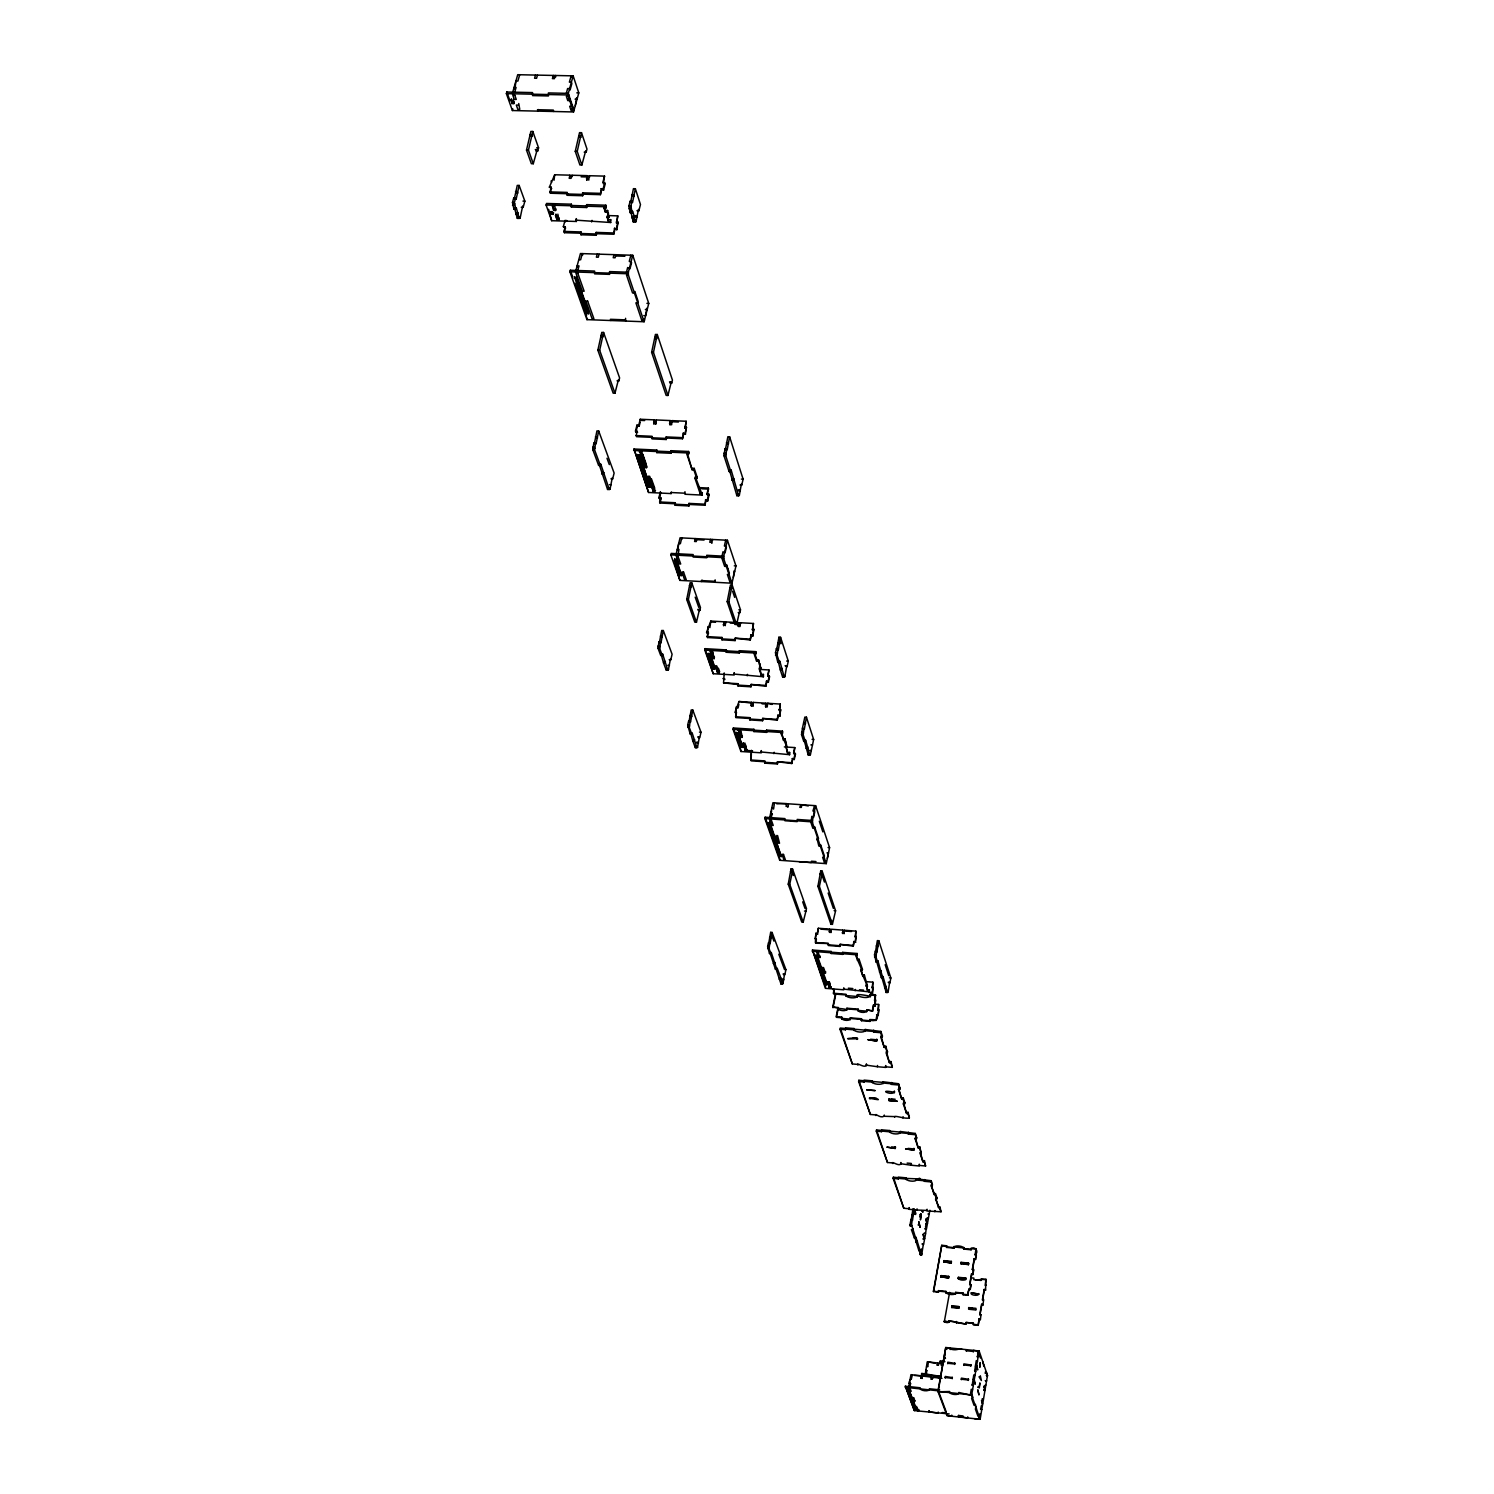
<?xml version="1.0" encoding="UTF-8"?>
<svg xmlns="http://www.w3.org/2000/svg" width="1494" height="1494" viewBox="0 0 1494 1494"><rect width="100%" height="100%" fill="white"/><g stroke="black" fill="none" stroke-linecap="round" stroke-linejoin="round"><path stroke-width="1.5" d="M979.056 1414.687L977.748 1415.658L979.056 1414.687L980.157 1417.787L979.037 1417.657M987.291 1376.441L986.395 1372.22L985.274 1372.108M979.317 1417.339L979.952 1413.697M981.315 1405.742L980.68 1409.384L981.819 1409.514L980.531 1408.954M986.507 1375.713L987.627 1375.825L979.112 1350.968L945.758 1347.513L937.915 1391.362L947.065 1415.733L980.139 1419.3L987.478 1375.376L986.339 1375.246M980.381 1319.688L979.018 1319.071L980.381 1319.688L980.998 1314.701L979.803 1314.571L981.614 1304.243L982.977 1304.86L981.614 1304.243M982.977 1304.86L983.594 1299.873L982.398 1299.743L984.191 1289.453L985.554 1290.069L984.191 1289.453M985.554 1290.069L985.965 1279.294L975.675 1279.891M972.594 1389.831L971.268 1389.252L970.316 1394.798L971.81 1394.294L972.93 1397.45L971.604 1398.421L974.051 1405.294L975.377 1404.341L976.46 1408.991L975.507 1407.778M972.202 1385.368L973.771 1374.928L975.078 1375.507M974.686 1371.062L976.254 1360.66L977.562 1361.239M977.02 1356.347C978.439 1360.138 977.188 1347.756 977.935 1352.387L980.195 1355.73L979.056 1355.6M975.47 1366.618L976.796 1365.665L977.711 1369.942L976.609 1366.749M967.739 1416.872L967.552 1417.937L958.326 1416.517L958.513 1415.453L963.032 1415.938M979.112 1350.968L971.623 1395.377L958.887 1392.483C959.988 1395.9 948.204 1394.63 949.698 1391.512L938.101 1391.81L945.758 1347.513M980.195 1355.73L979.242 1354.535L980.438 1358.046M980.139 1376.908L980.325 1375.825L981.39 1380.531L979 1376.777M982.772 1361.669L983.836 1366.375L984.023 1365.311M979.168 1387.216L979.915 1382.902L979.336 1387.665L978.028 1387.086L979.336 1387.665M951.771 1415.135L951.585 1416.219L946.897 1415.285L947.084 1414.22M961.37 1379.69L961.408 1378.14L968.56 1379.335M963.891 1365.404L963.91 1363.873L971.063 1365.068M966.394 1351.192L966.581 1350.109M979.186 1319.575L978.178 1325.327L973.36 1324.823L973.397 1323.217L966.058 1322.47L966.02 1324.076L949.12 1320.733C950.091 1325.495 937.298 1319.314 948.933 1321.854M975.806 1309.472L975.993 1308.352L968.672 1307.624L968.654 1309.23L975.974 1309.977M978.589 1293.561C980.083 1296.456 969.251 1295.373 971.287 1292.833L978.757 1294.065L971.287 1292.833M968.373 1380.419L968.411 1378.887M970.876 1366.132L970.913 1364.601M973.36 1351.902L973.397 1350.371L979.28 1351.416M978.178 1325.327L979.018 1319.071M980.998 1314.701L979.971 1315.075L981.782 1304.729M983.594 1299.873L982.566 1300.247L984.359 1289.957M986.171 1285.101L985.144 1285.494L985.965 1279.294M938.213 1412.073L938.008 1413.156L928.82 1411.737L929.007 1410.653M945.235 1377.991L945.254 1376.441L952.406 1377.636M947.756 1363.723L947.794 1362.192L954.927 1363.368M950.296 1349.512L950.315 1347.98L945.926 1347.961M959.055 1308.258L959.092 1306.652L951.771 1305.905L951.753 1307.53L957.224 1308.09M956.421 1323.105L956.44 1321.48M969.046 1289.415C971.38 1287.604 966.394 1291.824 968 1295.242L963.107 1294.756L963.144 1293.094L955.693 1292.347C956.87 1295.989 944.32 1294.719 945.926 1291.376L938.475 1290.629L938.456 1292.291L933.395 1291.283L941.762 1245.286L946.598 1245.772L946.58 1247.415L953.975 1248.125C952.798 1244.521 965.273 1245.735 963.686 1249.077L971.1 1249.787C971.959 1244.782 980.344 1250.403 975.152 1254.885L976.366 1255.016L975.563 1259.535L974.181 1258.9L975.563 1259.535M965.61 1279.181L965.815 1278.042L958.382 1277.314C957.878 1282.86 975.731 1278.322 958.177 1278.453M968.448 1264.708L968.486 1263.065L961.053 1262.337L960.847 1263.476L968.448 1264.708L968.486 1263.065M971.1 1249.787L971.137 1248.144M963.107 1294.756L963.144 1293.094M952.22 1378.719L952.238 1377.188M954.741 1364.452L954.759 1362.92M968 1295.242L968.859 1288.911M970.26 1289.546L971.063 1284.971L969.681 1284.336L971.53 1273.878L972.911 1274.513L971.53 1273.878M972.911 1274.513L973.714 1269.956L972.333 1269.321L974.181 1258.9M975.152 1254.885L975.993 1248.611M969.849 1284.859L971.698 1274.382M972.501 1269.844L974.349 1259.423M970.092 1289.023L970.895 1284.466L969.681 1284.336M972.743 1273.99L973.546 1269.452L972.333 1269.321M975.395 1259.012L976.198 1254.493L974.984 1254.381M970.708 1277.781L973.883 1278.098L973.864 1279.723L981.147 1280.433M939.651 1389.85L929.361 1388.748C930.463 1392.147 918.717 1390.895 920.211 1387.777L905.364 1386.208L914.347 1410.597L949.157 1413.922M939.67 1378.14C933.75 1374.592 932.928 1379.205 931.117 1378.999C934.478 1375.358 919.8 1373.677 922.153 1378.495M944.301 1321.873L949.605 1292.366M938.792 1363.536C939.278 1366.095 935.879 1365.74 937.653 1363.406M929.175 1411.102L928.82 1411.737M940.884 1376.516L921.462 1374.461L921.667 1373.378L940.846 1376.422M941.313 1365.46L940.156 1360.735L944.899 1361.669L943.592 1361.09M949.101 1322.358L949.12 1320.733M951.753 1307.53L951.771 1305.905M963.686 1249.077L963.723 1247.415M955.656 1294.009L955.693 1292.347M958.345 1278.957L958.382 1277.314M961.015 1263.98L961.053 1262.337M945.459 1358.438L944.32 1358.326L945.104 1354.012M914.608 1408.506L907.4 1388.58L914.608 1408.506L915.729 1408.637L914.795 1407.441M914.347 1410.597L905.364 1386.208M921.014 1378.364L921.219 1375.75L914.571 1375.488M914.533 1409.514L918.866 1409.57L918.679 1410.635L917.54 1410.523L916.532 1406.358M940.996 1276.754L941.201 1275.615L948.634 1276.343L948.597 1278.005L940.996 1276.754L948.597 1278.005M943.704 1261.795L943.909 1260.656L951.323 1261.384L951.286 1263.028L943.704 1261.795L951.286 1263.028M946.58 1247.415L946.598 1245.772M938.456 1292.291L938.475 1290.629M941.183 1277.258L941.201 1275.615M943.891 1262.299L943.909 1260.656M917.54 1410.523L917.914 1409.888M926.803 1370.614L925.664 1370.502L926.803 1370.614L926.205 1375.395L925.066 1375.283L927.232 1361.874L943.2 1363.555M927.755 1366.767L928.372 1362.005L935.375 1363.182M948.429 1277.482L948.634 1276.343M951.118 1262.523L951.323 1261.384M953.975 1248.125L954.012 1246.482M945.889 1293.02L945.926 1291.376M938.437 1207.731L935.73 1197.927L937.018 1198.057L935.524 1199.122L941.033 1211.783L927.046 1210.999L927.083 1209.262M939.707 1207.862L938.643 1206.554M915.729 1408.637L908.539 1388.71L915.094 1405.462M908.595 1387.646L910.966 1374.667L941.948 1378.383M910.537 1383.444L909.379 1383.313L910.537 1383.444L909.921 1388.225L911.153 1391.381L910.014 1391.269L908.8 1386.563M909.566 1383.78C907.941 1380.456 912.685 1378.196 910.35 1379.448M941.033 1211.783L939.931 1206.685M911.321 1379.111L912.274 1375.246M933.582 1291.787L941.762 1245.286M936.813 1199.234L931.023 1185.825L932.331 1185.956L931.192 1180.727L916.588 1178.822C917.858 1182.669 904.524 1181.437 906.242 1177.851L898.342 1177.123L898.324 1178.897L893.151 1178.411L893.375 1177.216L898.548 1177.702L898.324 1178.897M921.649 1254.979L920.36 1249.563L918.885 1250.609L919.109 1249.432L920.416 1254.867L921.649 1254.979L923.404 1243.923L922.153 1243.811M932.331 1185.956L931.192 1180.727M920.416 1254.867L921.499 1248.965M925.514 1227.19L926.243 1223.287L927.475 1223.399M924.282 1239.198L923.161 1234.287L924.282 1239.198L923.031 1239.086L924.487 1238.04M922.358 1244.334L923.591 1244.465L925.552 1233.857L926.205 1228.722L924.973 1228.61M927.064 1224.016L925.981 1219.085L927.064 1224.016L925.832 1223.903L927.288 1222.858M925.159 1229.132L926.392 1229.263L929.175 1214.118L927.942 1214.006M929.175 1214.118L929.903 1210.233M933.993 1194.584L931.248 1184.649L932.536 1184.761M935.281 1194.696L934.198 1193.389M934.833 1211.727L935.057 1210.551M912.946 1228.722L911.471 1229.767L914.44 1238.078L915.691 1238.209L911.583 1224.893L911.359 1226.07L909.902 1225.397L911.023 1219.44L912.479 1220.094L911.023 1219.44M911.209 1219.982L913.002 1208.814M910.107 1225.958L910.313 1224.781M918.698 1179.868C917.988 1177.533 920.995 1177.814 919.949 1179.999M911.359 1226.07L912.274 1219.552M912.479 1220.094L914.272 1208.926M919.277 1164.199L919.053 1165.395L925.589 1165.992L924.207 1161.884L922.9 1161.772L920.678 1153.312M914.552 1213.221L914.328 1214.379L913.207 1209.356L915.598 1214.491L914.459 1209.486L915.803 1213.333M924.207 1161.884L924.431 1160.67L923.124 1160.558M909.099 1207.563L909.08 1209.3L916.849 1210.028L917.073 1208.851M925.589 1165.992L924.431 1160.67M930.967 1181.922L924.469 1181.324L924.506 1179.55M924.469 1181.324L924.693 1180.129M914.44 1238.078L914.645 1236.92L918.885 1250.609M915.691 1238.209L915.897 1237.051L920.136 1250.721M919.669 1216.956C922.862 1204.874 918.941 1230.682 921.144 1214.23M906.204 1179.625L906.242 1177.851M916.438 1138.876L916.681 1137.662L915.112 1138.764L916.438 1138.876L915.243 1133.442L900.303 1131.5C901.61 1135.459 887.959 1134.226 889.696 1130.547L881.628 1129.837L881.609 1131.649L876.306 1131.182L876.548 1129.968L881.833 1130.435L881.609 1131.649M913.656 1149.558L913.88 1148.344L913.861 1150.156L905.625 1148.83L913.861 1150.156M919.482 1164.778L919.258 1165.974L911.284 1165.245L911.508 1164.05M908.875 1208.739L903.795 1208.254L893.375 1177.216M922.9 1161.772L919.837 1152.714L921.144 1152.826L919.538 1148.064L918.231 1147.952L915.355 1137.55M919.538 1148.064L919.762 1146.85L918.455 1146.738M909.08 1209.3L909.304 1208.104M921.144 1152.826L919.762 1146.85M894.719 1117.213C893.076 1114.487 905.215 1119.436 909.379 1117.923L907.922 1113.59L906.578 1113.478L903.59 1102.74L904.934 1102.852L903.366 1103.973L903.59 1102.74M907.922 1113.59L908.147 1112.376L906.802 1112.246M892.889 1163.565C890.405 1159.811 901.143 1168.551 900.863 1162.5M900.845 1164.293L901.069 1163.098M909.379 1117.923L908.147 1112.376M915.019 1134.656L908.371 1134.058L908.408 1132.228M908.371 1134.058L908.613 1132.844M899.761 1089.425L900.004 1088.174L898.398 1089.294L899.761 1089.425L898.492 1083.729L883.178 1081.787C884.523 1085.839 870.535 1084.625 872.328 1080.853L864.055 1080.125L864.036 1082.011L858.62 1081.544L858.863 1080.293L864.279 1080.778L864.036 1082.011M889.677 1132.377L889.696 1130.547M892.684 1162.967L887.473 1162.5L876.548 1129.968M904.71 1104.085L903.011 1099.08L901.666 1098.949L898.641 1088.062M903.011 1099.08L903.254 1097.847L901.89 1097.716M895.093 1147.878L895.336 1146.664L895.317 1148.456L887.081 1147.149L895.317 1148.456M902.88 1117.942L903.123 1116.709M900.284 1133.33L900.303 1131.5M885.699 1065.539L885.456 1066.791L892.329 1067.37L890.779 1062.832L889.416 1062.701L886.95 1053.438M890.779 1062.832L891.022 1061.58L889.658 1061.45M892.329 1067.37L891.022 1061.58M875.895 1115.551C874.326 1112.04 879.966 1118.838 884.037 1116.261L884.28 1115.047M898.267 1084.98L891.451 1084.383L891.47 1082.515M891.451 1084.383L891.694 1083.15M888.781 1099.957L889.023 1098.725L888.986 1100.574L897.222 1101.302L888.986 1100.574M894.14 1092.245C875.017 1088.51 894.308 1097.212 894.364 1091.012M894.346 1092.88L894.589 1091.647M870.012 1098.912C865.026 1095.083 891.302 1102.479 869.788 1098.295M882.45 1036.126L880.806 1037.266L882.45 1036.126L880.862 1031.439L865.175 1029.478C866.557 1033.643 852.196 1032.429 854.045 1028.544L845.567 1027.835L845.548 1029.777L839.983 1029.31L840.244 1028.059L845.791 1028.507L845.548 1029.777M885.923 1066.193L885.681 1067.426L877.314 1066.716L877.557 1065.465M875.689 1114.935L870.348 1114.449L858.863 1080.293M889.416 1062.701L886.035 1052.691L887.417 1052.822L885.625 1047.537L884.243 1047.425L881.049 1035.996M885.625 1047.537L885.867 1046.286L884.485 1046.174M887.417 1052.822L885.867 1046.286M883.159 1083.673L883.178 1081.787M882.767 977.823L883.01 976.534L881.329 977.711L882.767 977.823L877.856 960.754L876.156 961.931L877.856 960.754M858.042 1065.073C855.408 1061.114 866.669 1070.264 866.389 1063.877M866.371 1065.782L866.613 1064.531M882.207 1037.378L880.62 1032.69L873.654 1032.111L873.673 1030.188M875.633 1019.916C860.264 1018.105 881.329 1025.22 876.642 1014.725L878.285 1015.509L876.642 1014.725M878.285 1015.509L878.659 1004.472L874.942 1004.173M873.654 1032.111L873.897 1030.86M875.857 1020.589L876.885 1015.397M877.874 1010.336L878.659 1004.472M878.042 1014.837L879.051 1009.776L877.65 1009.664M886.203 992.539L887.866 991.381L886.203 992.539L881.572 976.422M887.623 992.67L883.01 976.534M876.474 1040.403L876.717 1039.133L876.698 1041.057L868.014 1039.693L876.698 1041.057M878.789 940.716L876.978 951.809L875.521 951.697L877.351 940.604L878.789 940.716L890.854 977.991L889.864 983.108L888.202 982.286L889.64 982.398L888.108 992.072L886.446 991.269M880.62 1032.69L880.862 1031.439M872.309 1082.72L872.328 1080.853M857.799 1064.419L852.346 1063.952L841.01 1030.225M857.145 1039.413C861.721 1036.5 833.708 1039.544 856.921 1038.76M870.255 1020.122L869.994 1021.392L861.459 1020.701L861.478 1018.74L850.291 1017.825C851.655 1021.765 839.945 1020.794 841.776 1017.115L836.192 1016.667L837.966 1007.871M861.459 1020.701L861.478 1018.74M876.156 961.931L874.513 954.871L875.297 950.968L876.978 951.809M867.678 991.045L866.296 984.863L867.678 991.045L869.34 991.867L843.531 989.103L843.793 987.833M877.594 962.043L875.951 957L876.735 951.08M869.097 991.176L869.359 989.887L867.939 989.775M869.34 991.867L869.359 989.887M846.687 1009.496C826.873 1005.742 846.893 1014.687 846.93 1008.226L858.172 1009.141C856.342 1012.839 868.126 1013.81 866.744 1009.851L872.608 1010.99L866.744 1009.851M866.725 1011.811L866.987 1010.523M870.106 996.218C838.9 989.999 873.859 1004.734 870.871 992.389L872.515 993.193L870.871 992.389M872.515 993.193L872.888 982.174L866.109 981.633M870.348 996.909L871.095 993.08M872.104 987.982L872.888 982.174M872.291 992.502L873.299 987.385L871.88 987.273M865.157 1031.402L865.175 1029.478M869.994 1021.392L870.012 1019.45M881.329 977.711L876.399 960.642M872.384 1010.317L873.411 1005.089L875.054 1005.892L873.411 1005.089M875.054 1005.892L875.447 994.817L869.825 994.369M872.608 1010.99L873.635 1005.779M874.644 1000.7L875.447 994.817M874.812 1005.219L875.82 1000.14L874.42 1000.009M855.128 990.727L855.39 989.439M850.273 1019.767L850.291 1017.825M846.015 996.237L846.276 994.967L833.577 993.94L834.343 990.111L832.7 989.308L834.1 989.42L833.335 993.23L846.034 994.276C844.166 998.235 858.77 999.411 857.351 995.191M866.034 986.152L867.454 986.264L860.768 970.54L862.468 969.363L859.087 959.279L857.631 959.167L856.51 955.805M857.332 997.152L857.593 995.882M862.692 976.217L861.03 969.251L862.468 969.363M864.111 976.329L864.372 975.04L862.934 974.928M854.026 1030.486L854.045 1028.544M858.154 1011.102L858.172 1009.141M867.454 986.264L864.372 975.04M862.206 970.652L855.67 955.413L857.126 955.525L857.145 953.508L842.691 952.369L842.672 954.386L831.15 953.489L831.15 951.473L812.456 950.016L825.379 988.318L843.774 989.812L844.035 988.524M853.018 945.403L839.964 944.395L853.261 946.132L853.802 941.519L855.502 942.359L853.802 941.519M855.502 942.359L855.894 931.135L844.315 930.239L844.035 933.563L844.315 930.239M853.261 946.132L854.045 942.247M855.091 937.055L855.894 931.135M855.24 941.631L856.305 936.439L854.848 936.327M841.757 1019.057L841.776 1017.115M857.126 955.525L857.145 953.508M846.911 1010.187L846.93 1008.226M857.369 960.455L857.631 959.167M858.826 960.567L859.087 959.279M830.795 988.076L829.319 981.913L830.795 988.076L829.375 987.964L827.9 981.782L829.375 987.964M815.817 933.302L817.517 934.142L815.817 933.302L815.388 942.49L828.386 943.498L828.367 945.515L839.945 946.43L839.964 944.395M842.877 930.127L842.597 933.451L842.877 930.127L831.318 929.249L831.038 932.573L829.338 931.733L829.88 929.137L818.338 928.26L817.255 933.414M839.945 946.43L840.207 945.123M842.672 954.386L842.691 952.369M838.358 1009.477L838.62 1008.207L832.774 1007.068L835.463 993.827M833.017 1007.74L835.706 994.518M842.018 1017.806L836.435 1017.339L838.377 1007.516L832.774 1007.068M823.119 970.316L823.381 969.027L824.109 973.136L825.547 973.266L823.53 967.589L822.111 967.477L824.109 973.136M832.401 924.375L835.594 910.761L822.167 871.151L820.692 871.058L817.909 886.353L830.925 924.263L832.401 924.375L819.403 886.465L821.887 874.569L820.393 874.457M831.15 953.489L831.15 951.473M825.547 984.938L814.902 955.021L816.34 955.133L826.966 985.05L825.547 984.938L815.929 955.861M828.386 943.498L815.631 943.218L816.191 938.606M817.517 934.142L818.338 928.26M818.805 956.104L820.243 956.216L819.963 957.505L818.525 957.393L817.61 952.742M830.925 924.263L831.728 920.36M829.6 932.461L829.88 929.137M822.167 871.151L821.625 873.803L820.131 873.691M824.744 861.422L826.257 861.534L825.977 862.86L824.464 862.748L822.615 857.239L824.128 857.351L824.408 856.006L820.636 844.801L820.355 846.146L818.843 846.034L816.957 838.283M813.128 826.91L814.66 827.022L814.379 828.367L812.848 828.255L810.943 822.578L812.475 822.671L812.475 820.505L797.18 819.44L797.161 821.607L784.948 820.748L784.966 818.6L765.152 817.218L764.853 818.563L779.719 860.283L826.238 863.644L829.581 847.658L815.612 805.677L772.94 802.745L769.41 818.88M815.369 937.485L816.079 934.049M782.426 984.173L782.707 982.903L781.026 984.06L782.426 984.173L780.858 978.01L777.141 968.093L775.442 969.27L769.802 952.257L769.522 953.546L771.221 952.369L776.861 969.382M781.287 982.791L782.968 983.594L784.574 973.995L783.173 973.883M783.435 974.592L784.836 974.704L785.919 969.625L772.081 932.461L770.661 932.368L768.719 943.368L770.157 943.48L772.081 932.461M805.92 911.172L806.48 908.557L792.548 869.004L791.054 868.892L788.234 884.168L801.736 922.041L803.193 922.153L805.92 911.172L804.482 911.06M775.442 969.27L775.722 967.981L781.026 984.06M826.238 863.644L812.194 821.868L815.612 805.677M781.549 983.482L782.109 978.981L783.51 979.093M810.402 754.638L808.254 755.049L808.553 753.667L810.402 754.638L812.475 744.983L810.906 744.89M769.522 953.546L767.636 946.505L768.458 942.639L770.157 943.48M770.941 953.658L769.055 948.615L769.877 942.751M812.475 744.983L813.651 739.493L806.443 717.195L804.836 717.101L802.446 728.176L804.332 729.165L806.443 717.195M792.548 869.004L791.969 871.637L790.494 871.525M803.193 922.153L789.728 884.28L792.25 872.403L790.774 872.291M794.266 759.512L792.418 758.56L794.266 759.512L795.462 754.022L793.594 753.069L794.789 747.579L784.369 746.907M809.823 755.161L805.639 740.09L805.341 741.472L803.753 741.379L801.531 734.618L802.446 728.176M805.341 741.472L803.137 734.712L804.052 728.269M787.861 807.283L788.44 804.594M803.753 741.379L804.052 739.997L808.254 755.049M769.634 821.495L781.325 856.566L779.831 856.454L768.868 823.493M779.719 860.283L780.017 858.938M785.9 743.638L786.199 742.257M772.398 814.417L770.885 814.305L771.67 810.719M771.24 817.629L772.118 813.595L770.885 814.305M773.294 808.217L771.763 808.105L773.575 809.038L774.452 802.838M787.749 753.704L785.788 745.655L787.749 753.704L789.616 754.675L761.006 751.968L761.305 750.586L761.305 752.827L740.931 751.501L733.05 729.371L733.367 727.989L753.91 729.296L753.91 731.556L766.571 732.377L766.59 730.099L782.464 731.126L782.445 733.386L780.858 733.293L787.077 747.131L785.022 738.764L783.435 738.671L781.736 733.591M789.318 753.816L789.616 752.434L788.048 752.341M789.616 754.675L789.616 752.434M777.552 835.501L779.532 843.232L778.019 843.12L776.04 835.389M791.521 762.668L777.422 761.753L791.801 763.527L792.418 758.56M791.801 763.527L792.698 759.419M795.462 754.022L793.893 753.928L794.789 747.579M793.986 758.653L795.163 753.163M773.873 753.648L774.172 752.266M782.445 733.386L782.464 731.126M764.909 763.154L765.208 761.772L751.165 760.857L751.426 750.305L750.847 759.998L764.909 760.913L764.909 763.154L777.422 763.976L777.422 761.753M777.422 763.976L777.72 762.594M783.136 740.053L783.435 738.671M784.723 740.146L785.022 738.764M766.571 732.377L766.59 730.099M780.298 669.872L778.15 660.983L777.832 662.402L779.476 662.496L779.793 661.076L784.257 677.099L782.632 677.006L780.298 669.872L781.922 669.966M782.632 677.006L782.949 675.587L784.873 676.614L782.949 675.587M784.257 677.099L784.574 675.699M780.578 637.322L778.374 649.591L776.731 649.498L778.934 637.228L780.578 637.322L788.29 661.132L787.058 666.754L785.116 665.745L786.74 665.838L784.873 676.614M776.936 719.342L762.594 718.446L777.235 720.239L777.87 715.178L779.756 716.168L777.87 715.178M780.298 704.066L779.382 710.509L780.298 704.066L767.58 703.282L767.262 706.942L765.675 706.849L765.974 703.188L753.275 702.404L752.957 706.046L753.275 702.404M777.235 720.239L778.169 716.074M779.457 715.271L780.671 709.725L779.084 709.613M779.756 716.168L780.671 709.725M753.91 731.556L753.91 729.296M765.507 685.372L750.959 684.476L765.824 686.288L766.441 681.152L768.364 682.179L766.441 681.152M768.364 682.179L769.615 676.558L767.692 675.549L768.943 669.947L760.334 669.443M765.824 686.288L766.758 682.067M768.009 676.465L768.943 669.947M768.065 681.245L769.317 675.643L767.692 675.549M777.832 662.402L775.479 652.803L776.413 648.545L778.374 649.591M751.687 702.292L751.37 705.952L751.687 702.292L739.007 701.508L734.917 712.47L736.505 712.582L735.552 716.728L749.857 717.643L749.857 719.921L762.594 720.724L762.594 718.446M779.476 662.496L777.104 655.268L778.057 648.639M762.594 720.724L762.892 719.324M765.675 706.849L765.974 703.188M724.198 672.935L723.563 682.814L738.055 683.692L738.055 686.007L750.959 686.792L751.277 685.391M740.482 737.289L738.409 729.165L739.997 729.259L742.07 737.401L740.482 737.289L738.409 729.165M758.186 661.226L756.562 661.132L754.134 653.905L755.759 653.998L755.777 651.645L739.399 650.693L739.399 653.046L726.308 652.28L726.308 649.909L705.112 648.676L704.776 650.077L713.217 673.719L734.226 674.989L734.226 672.655L733.909 674.074L763.415 676.745L761.473 675.736L759.064 668.602L760.707 668.696L758.522 659.825L756.879 659.713L755.049 654.297M742.07 737.401L742.369 736.019L740.8 735.926M740.968 747.28L736.505 732.471L740.968 747.28L742.537 747.373L738.073 732.583L742.537 747.373M759.456 664.961L759.774 663.56M740.931 751.501L741.248 750.119M745.319 750.94L743.265 742.891L745.319 750.94L746.888 751.034L745.431 744.666M760.707 668.696L758.522 659.825M749.857 719.921L749.857 717.643M746.888 751.034L744.834 742.985M761.473 675.736L759.998 668.976M763.098 675.83L763.415 674.429L761.791 674.317M763.415 676.745L763.415 674.429M749.932 639.077L735.123 638.218L750.249 640.03L750.903 634.819L752.864 635.865L750.903 634.819M753.48 623.484L752.509 630.094L753.48 623.484L740.333 622.737L740.016 626.509L738.372 626.416L738.69 622.643L725.58 621.896L725.244 625.669M750.249 640.03L751.221 635.772M752.546 634.913L753.835 629.235L752.192 629.142M750.175 718.521L735.87 717.624L736.168 706.942M752.864 635.865L753.835 629.235M738.895 704.234L738.073 707.932L736.486 707.82M747.187 675.774L747.504 674.373M755.759 653.998L755.777 651.645M750.959 686.792L750.959 684.476M756.562 661.132L756.879 659.713M739.399 653.046L739.399 650.693M738.055 686.007L738.055 683.692M726.308 652.28L726.308 649.909M739.847 612.689L740.501 609.832L732.172 585.05L730.491 584.957L727.186 601.69L734.936 624.436L736.579 624.529L739.53 611.718L739.847 612.689L738.204 612.596M723.936 621.803L723.619 625.575L723.936 621.803L710.845 621.056L706.569 632.261L708.212 632.354L707.222 636.593L721.976 637.452L721.976 639.824L735.123 640.59L735.123 638.218M735.123 640.59L735.44 639.171M738.372 626.416L738.69 622.643M692.842 741.005L690.545 732.676L690.228 734.058L691.797 734.152L692.114 732.788L696.895 747.766L695.345 747.672L692.842 741.005L694.393 741.117M712.601 651.795L714.188 658.611L712.563 658.518L710.322 649.89M724.982 564.9L726.663 564.993L726.327 566.45L724.646 566.357L722.013 558.551L723.712 558.644L723.712 556.179L706.718 555.282L706.737 557.748L693.179 557.038L693.16 554.573L671.179 553.415L670.825 554.872L679.919 580.382L731.967 583.202L735.963 565.927L727.429 540.249L680.069 537.803L675.904 555.133M736.579 624.529L728.848 601.783L732.172 585.05M713.18 669.2L708.399 653.457L713.18 669.2L714.804 669.293L710.023 653.55L715.122 667.893L713.497 667.799M695.345 747.672L695.662 746.309L697.53 747.261L695.662 746.309M713.217 673.719L705.112 648.676M696.895 747.766L697.212 746.402M697.53 747.261L699.416 736.841L697.866 736.729M721.976 639.824L721.976 637.452M698.184 737.588L699.752 737.7L701.003 732.247L692.786 710.042L691.218 709.949L688.977 721.807L690.545 721.919L692.786 710.042M717.718 673.084L715.196 665.969L716.821 666.063L719.342 673.196L717.718 673.084L716.149 666.343M738.988 494.327L738.634 495.803L736.897 495.709L737.233 494.234L739.325 495.392L737.233 494.234M731.967 583.202L723.376 557.635L727.429 540.249M739.325 495.392L741.397 484L741.734 485.064L739.997 484.99M722.312 638.405L707.558 637.546L707.895 626.602M741.734 485.064L743.116 479.182L729.632 436.827L727.858 436.734L725.393 449.75L725.038 448.63L727.167 449.825L729.632 436.827M709.874 627.648L710.845 621.056M690.228 734.058L687.688 725.057L688.659 720.93L690.545 721.919M691.797 734.152L689.257 727.41L690.228 721.042M727.69 570.484L728.026 569.027M714.188 658.611L711.966 650.002M730.846 471.6L731.182 470.106L729.427 470.031L729.072 471.506L730.846 471.6L725.748 455.782L726.812 448.723M698.165 610.336L699.808 610.43L700.481 607.591L691.778 582.847L690.116 582.772L686.717 599.449L694.822 622.158L696.465 622.251L699.472 609.459L697.829 609.384M736.897 495.709L729.427 470.031M738.634 495.803L731.182 470.106M715.14 582.287L715.14 579.859M722.013 556.085L723.021 551.734L725.057 552.836L726.42 547.047L724.385 545.945L725.729 540.156L726.065 541.183M729.072 471.506L723.974 455.707L725.038 448.63M702.049 580.12L701.713 581.558L701.358 580.568L714.804 581.297M711.835 543.368L712.171 539.465L712.526 540.473M684.962 491.713L684.962 494.253L702.348 495.093L695.382 476.978L697.138 477.053L696.783 478.547L695.027 478.453L695.382 476.978M663.504 662.869L661.039 654.036L662.664 654.129L667.781 670.078L666.175 669.984L663.504 662.869L665.11 662.962M704.533 504.169L688.958 503.403L689.313 504.468L704.888 505.233L705.598 499.762L707.67 500.92L705.598 499.762M707.67 500.92L709.071 495.056L706.998 493.898L708.38 488.052L699.173 487.604M704.888 505.233L705.952 500.826M707.353 494.962L708.38 488.052M666.175 669.984L666.511 668.584L668.453 669.592L666.511 668.584M707.316 499.855L708.716 493.991L706.998 493.898M667.781 670.078L668.098 668.677M668.453 669.592L670.433 658.91L670.769 659.825L669.181 659.732M670.769 659.825L672.095 654.26L663.317 630.561L661.711 630.468L659.358 642.625L660.983 642.719L663.317 630.561M696.465 622.251L688.379 599.542L691.778 582.847M678.108 548.447L678.687 543.573L680.368 543.667L681.75 537.896L682.104 538.923M660.404 491.638L658.966 497.483L660.703 497.577L659.62 501.965L675.139 502.731L675.157 505.252L688.977 505.943L688.958 503.403M688.977 505.943L689.313 504.468M677.94 556.235L676.259 556.141L679.023 563.929L680.704 564.022L677.94 556.235L678.986 549.437L677.286 549.344L677.641 550.371M662.664 654.129L662.328 655.53L660.703 655.436L658.014 648.247L659.003 641.692L660.983 642.719M662.328 655.53L659.62 648.34L660.628 641.785M660.703 655.436L661.039 654.036M676.352 558.663L681.507 575.582L679.826 575.489L674.672 558.569M702.348 495.093L700.256 493.935L700.593 492.46M679.919 580.382L674.971 564.06M701.993 494.028L702.348 492.553M692.114 469.77L687.165 452.514L688.921 452.589L688.566 454.083L686.792 454.008L692.114 469.77L693.87 469.863L696.783 478.547M693.87 469.863L694.224 468.369L692.469 468.294M682.142 437.63L666.193 436.92L666.567 438.022L682.515 438.75L683.244 433.167L685.391 434.343L683.244 433.167M686.157 421.252L685.074 428.311L686.157 421.252L672.001 420.636L671.646 424.726L669.872 424.651L670.227 420.561L656.109 419.945L655.754 424.035L656.109 419.945M682.515 438.75L683.617 434.268M685.018 433.241L686.474 427.284L684.7 427.209M688.921 452.589L688.547 451.487L670.899 450.684L670.918 453.28L656.837 452.626L656.818 450.049L633.979 449.003L648.583 492.478L671.086 493.58L671.441 492.105M685.391 434.343L686.474 427.284M675.157 505.252L675.139 502.731M688.566 454.083L688.547 451.487M675.512 503.795L659.993 503.03L661.076 498.641L659.34 498.548L660.778 492.703M670.918 453.28L670.899 450.684M656.837 452.626L656.818 450.049M648.415 487.231L637.695 454.568L648.415 487.231L650.151 487.305L639.451 454.643L650.151 487.305M648.583 492.478L633.979 449.003M636.986 425.099L639.152 426.294L636.986 425.099L635.492 431.038L637.266 431.112L636.145 435.576L652.038 436.285L652.056 438.881L666.212 439.516L666.193 436.92M653.401 491.675L647.91 476.231L649.666 476.306L655.119 491.75L653.401 491.675L648.975 476.679M666.212 439.516L666.567 438.022M669.872 424.651L670.227 420.561M654.335 419.87L653.98 423.941L654.335 419.87L640.254 419.254L638.76 425.174M644.848 467.566L639.637 450.348L641.393 450.422L646.585 467.641L644.848 467.566L639.637 450.348M646.585 467.641L646.958 466.165L645.221 466.091M669.891 383.006L671.702 383.08L672.431 380.074L657.267 334.507L655.436 334.432L651.627 352.323L666.156 395.387L667.949 395.462L671.31 381.922L669.517 381.848M639.152 426.294L640.142 422.335M667.949 395.462L653.457 352.397L657.267 334.507M637.658 432.233L635.902 432.139L637.378 426.22M598.627 465.4L599.001 463.924L607.572 489.453L609.291 489.528L600.737 463.999L600.364 465.474L598.627 465.4L592.801 449.694L593.902 442.691L596.05 443.867L598.683 430.982L596.946 430.907L594.313 443.793M642.625 320.146L644.474 320.22L644.063 319.006L643.671 320.538L641.822 320.463L635.884 302.834L637.733 302.908L638.143 301.358L634.819 291.461L634.408 293.011L632.541 292.936L626.49 274.952L628.376 275.027L628.339 272.225L609.571 271.591L609.608 274.373L594.631 273.869L594.593 271.068L570.316 270.246L569.905 271.796L586.955 319.641L644.082 321.752L648.751 303.431L632.746 255.269L580.438 253.55L575.489 271.983M607.572 489.453L607.946 487.978L610.056 489.136L607.946 487.978M609.291 489.528L609.664 488.071M610.056 489.136L612.26 477.837L612.652 478.902L610.934 478.827M612.652 478.902L614.127 473.075L598.683 430.982M618.833 380.895L619.599 377.907L603.595 332.471L601.783 332.396L597.861 350.212L613.175 393.165L614.968 393.239L618.423 379.737L618.833 380.895L617.041 380.821M625.612 321.061L625.575 318.315M600.364 465.474L594.537 449.769L595.658 442.766M635.193 221.971L635.585 220.402L633.68 220.346L633.269 221.915L635.193 221.971L634.315 216.462L632.578 211.214L632.186 212.783L630.244 212.727L628.937 205.873L630.169 201.186L632.522 202.568L635.361 188.73L633.437 188.674L630.599 202.512L630.169 201.186M633.68 220.346L636.014 221.71L638.442 209.477L638.853 210.785L636.948 210.729M638.853 210.785L640.478 204.547L635.361 188.73M626.472 272.151L627.667 267.519L629.964 268.845L631.57 262.683L629.273 261.357L630.86 255.194L631.29 256.464M644.082 321.752L627.947 273.757L632.746 255.269M614.015 254.652L613.212 257.715L615.08 257.79L615.883 254.708M632.186 212.783L630.86 205.948L632.093 201.242M630.244 212.727L630.655 211.158L633.269 221.915M614.968 393.239L599.673 350.287L603.595 332.471M586.955 319.641L587.366 318.11M588.468 313.703L574.406 276.577L586.638 313.628L588.468 313.703L576.273 276.633L588.132 310.08M613.268 232.952L596.162 232.41L596.61 233.699L613.717 234.241L614.501 228.283L616.835 229.628L614.501 228.283M617.769 215.864L616.574 223.372L617.769 215.864L609.104 215.603M613.717 234.241L614.93 229.572M616.406 228.339L618.049 222.12L616.144 222.064M616.835 229.628L618.049 222.12M603.949 208.04L604.36 206.471L605.275 211.98L607.199 212.036L608.954 217.284L607.05 217.228L607.46 215.659L608.375 221.149L610.71 222.513L575.937 220.16L576.348 218.61L576.385 221.467L551.678 220.701L546.094 205.014L546.524 203.464L571.343 204.192L571.38 207.068L586.694 207.517L586.656 204.641L605.836 205.201L605.873 208.096L603.949 208.04L605.275 211.98M605.873 208.096L605.836 205.201M607.199 212.036L607.61 210.467L605.686 210.411M597.208 254.092L596.386 257.173L598.254 257.229L599.075 254.167M608.077 214.669L608.488 213.1M608.954 217.284L607.61 210.467M610.28 221.205L610.691 219.637L608.786 219.581M586.638 313.628L587.03 312.097M610.71 222.513L610.691 219.637M577.767 270.507L579.018 265.895L577.151 265.82L577.58 267.09M591.624 221.934L592.035 220.365M599.953 193.342L582.623 192.838L583.071 194.164L600.401 194.668L601.204 188.636L603.576 190.018L601.204 188.636M588.785 180.158L589.178 175.713L604.547 176.124L602.866 182.38L605.238 183.762L603.576 190.018M600.401 194.668L601.652 189.962M603.315 183.706L604.547 176.124M603.128 188.692L604.809 182.436M566.898 220.57L565.012 220.514L563.331 226.696L565.218 226.752L563.948 231.402L580.998 231.944L581.017 234.782L596.199 235.268L596.162 232.41M596.199 235.268L596.61 233.699M586.694 207.517L586.656 204.641M581.017 234.782L580.998 231.944M571.38 207.068L571.343 204.192M581.446 233.232L564.415 232.69L565.218 226.752M586.152 152.22L586.993 149.083L581.483 132.686L579.541 132.63L575.265 151.361L579.915 164.975L581.857 165.031L585.685 150.875L586.152 152.22L584.21 152.183M570.465 176.516L569.998 175.171L554.704 174.761L549.362 187.161L551.267 187.217L549.979 191.904L567.234 192.409L567.272 195.303L582.641 195.733L582.623 192.838M587.254 175.657L586.862 180.102L587.254 175.657L571.922 175.228L571.063 178.346L569.158 178.29L569.998 175.171M582.641 195.733L583.071 194.164M556.926 219.581L555.955 214.109L555.525 215.678L556.926 219.581L558.812 219.637L557.86 214.165M581.857 165.031L577.226 151.398L581.483 132.686M558.812 219.637L559.242 218.087L557.337 218.031M567.272 195.303L567.701 193.734L550.446 193.23L549.979 191.904M553.676 210.43L552.705 204.939L553.676 210.43L555.581 210.486L556.011 208.936L554.106 208.88M551.267 214.24L551.697 212.69L553.583 212.746L553.172 214.314L551.267 214.24L550.334 211.625L552.238 211.681L553.172 214.314M555.581 210.486L554.61 204.995M551.678 220.701L548.615 209.347M572.09 104.711L571.66 106.317L569.681 106.261L571.1 110.5L573.08 110.537L573.509 108.95L571.53 108.913L572.015 110.313L573.995 110.369L568.28 93.375L548.41 92.927L548.447 95.952L532.574 95.597L532.536 92.591L506.821 92.03L506.373 93.618L512.405 110.537L573.547 111.957L567.851 94.962L573.136 75.858L517.727 74.7L512.293 93.749M568.766 94.794L568.318 96.4L566.338 96.344L567.776 100.602L569.756 100.658L570.204 99.052L568.206 99.015M570.708 103.478L571.138 101.891M572.015 110.313L572.893 107.138M550.446 193.23L551.267 187.217M554.031 180.232L554.704 174.761M573.547 111.957L578.794 92.889L573.136 75.858M566.301 93.319L567.627 88.538L569.606 88.576L570.092 90.014L571.847 83.645L571.38 82.207L569.382 82.17L571.138 75.802L571.623 77.24M516.289 207.759L515.86 209.309L513.973 209.253L514.403 207.703L516.289 207.759L519.221 218.423L517.335 218.367L514.403 207.703M517.335 218.367L517.764 216.817L520.117 218.18L522.676 206.041L523.143 207.349L521.257 207.292M535.767 150.931L537.709 150.969L538.568 147.85L532.816 131.491L530.874 131.435L526.504 150.091L531.36 163.686L533.283 163.724L537.224 149.624L535.3 149.568M519.221 218.423L519.651 216.873L520.117 218.18M523.143 207.349L524.861 201.167L519.146 185.443L517.26 185.405L514.272 199.113L516.158 199.169L519.146 185.443M513.973 209.253L512.479 202.456L513.787 197.787L516.158 199.169M538.438 109.548L537.989 111.135L537.504 109.716L553.284 110.089L553.77 111.49M533.283 163.724L528.446 150.147L532.816 131.491M515.86 209.309L514.366 202.512L515.673 197.843M535.487 75.074L534.591 78.23L536.57 78.286L537.466 75.111M511.863 103.553L511.322 99.146L511.863 103.553L513.843 103.59L514.291 102.003L512.33 101.966M515.225 86.689L515.934 81.031L517.895 81.068L519.707 74.737M514.72 92.198L516.084 87.418L514.123 87.38L514.608 88.8M513.843 103.59L513.282 99.183M512.405 110.537L512.853 108.95M518.269 105.103L516.308 105.047L517.802 109.267L519.763 109.305L518.735 103.516M576.815 92.852L578.794 92.889M506.373 93.618L567.851 94.962M575.078 99.183L577.058 99.239L576.572 97.82L575.302 105.588M510.855 100.733L512.834 100.77M529.996 134.572L531.939 134.628M578.682 135.786L580.624 135.823M530.482 135.954L532.424 135.991M579.149 137.149L581.091 137.205M536.645 147.794L538.568 147.85M526.504 150.091L528.446 150.147M575.265 151.361L577.226 151.398M581.129 176.815L587.702 176.983M586.414 178.776L588.337 178.832M551.734 188.543L549.362 187.161M515.523 191.587L517.41 191.643M631.794 194.93L633.717 194.986M566.824 193.959L582.193 194.407M516.009 192.913L517.895 192.969M632.223 196.256L634.147 196.312M522.975 201.111L524.861 201.167M512.479 202.456L514.366 202.512M628.937 205.873L630.86 205.948M512.965 203.763L514.851 203.819M571.791 205.5L587.105 205.948M629.366 207.199L631.29 207.255M546.094 205.014L570.913 205.742M586.227 206.209L605.425 206.77M512.517 205.332L514.422 205.388M552.276 206.508L554.181 206.564M628.955 208.768L630.879 208.824M634.894 215.659L636.817 215.715M516.326 212.914L518.213 212.97M632.392 216.406L634.315 216.462M635.323 216.966L637.247 217.022M515.897 214.464L517.783 214.52M555.525 215.678L557.43 215.734M631.981 217.975L633.904 218.031M565.666 228.04L563.331 226.696M580.568 233.494L595.751 233.979M616.312 255.978L624.865 256.258M578.794 259.676L580.643 259.751L582.287 253.607L582.735 254.876M569.905 271.796L627.947 273.757M573.995 278.108L575.862 278.183M646.902 303.357L648.751 303.431M645.352 309.463L647.201 309.519L646.79 308.306L645.632 315.626L643.783 315.57M625.183 319.847L610.43 319.305L610.859 320.519M600.999 335.422L602.81 335.496M654.689 337.476L656.501 337.532M601.41 336.617L603.221 336.673M655.082 338.671L656.912 338.727M597.861 350.212L599.673 350.287M651.627 352.323L653.457 352.397M644.661 420.542L640.627 420.374L640.254 419.254M678.444 422.018L672.375 421.756L672.001 420.636M653.606 422.839L655.362 422.914M669.499 423.53L671.254 423.605M652.43 437.387L636.537 436.678L636.145 435.576M651.664 437.779L665.82 438.414M595.434 436.79L597.17 436.864M726.439 442.691L728.213 442.766M595.826 437.891L597.563 437.966M726.794 443.793L728.568 443.867M592.763 447.117L594.5 447.192M723.974 453.112L725.748 453.186M593.174 448.219L594.911 448.293M657.211 451.151L671.292 451.786M724.329 454.213L726.103 454.288M633.605 450.478L656.445 451.524M670.545 452.178L688.192 452.981M592.801 449.694L594.537 449.769M639.264 451.823L641.019 451.898M723.974 455.707L725.748 455.782M637.322 456.043L639.077 456.137M602.213 472.571L603.949 472.646M732.228 478.715L733.984 478.808M741.379 479.088L743.116 479.182M601.839 474.028L603.576 474.121M731.873 480.209L733.647 480.284M738.279 489.808L740.016 489.901M648.788 485.755L650.506 485.849M701.825 488.781L708.735 489.117M609.459 484.672L611.177 484.747M738.615 490.872L740.37 490.966M653.756 490.2L655.492 490.293M684.607 493.188L670.713 492.516L671.086 493.58M674.784 504.206L688.603 504.879M704.066 540.044L697.306 539.689L696.951 538.68L696.26 541.556L694.579 541.482L695.252 538.587L695.606 539.614M711.499 542.341L709.799 542.266L710.49 539.371L710.827 540.398M678.295 554.797L676.24 553.676M670.825 554.872L723.376 557.635M734.282 565.834L735.963 565.927M680.162 574.051L681.843 574.144M730.622 581.67L732.303 581.764L731.967 580.755L731.63 582.212L729.95 582.118L727.354 574.406L729.035 574.499L729.371 573.061L726.663 564.993M689.425 585.611L691.087 585.704M729.838 587.814L731.5 587.908M689.78 586.6L691.442 586.694M730.174 588.804L731.836 588.897M686.717 599.449L688.379 599.542M727.186 601.69L728.848 601.783M738.858 609.757L740.501 609.832M711.181 622.008L715.551 622.251M730.267 623.091L739.007 623.596M723.283 624.623L724.926 624.716M738.036 625.463L739.679 625.556M721.658 638.872L734.787 639.637M660.367 636.071L661.973 636.164M777.683 642.887L779.326 642.98M660.703 637.004L662.328 637.098M777.982 643.839L779.625 643.933M657.995 645.912L659.62 646.006M775.479 652.803L777.123 652.897M658.35 646.846L659.956 646.939M726.644 650.861L739.717 651.627M754.451 652.486L756.095 652.598M775.778 653.756L777.422 653.849M704.776 650.077L725.991 651.328M739.063 652.094L755.441 653.065M658.014 648.247L659.62 648.34M711.63 651.403L710.005 651.309L712.563 658.518M775.461 655.175L777.104 655.268M708.081 654.876L709.706 654.97M786.666 661.039L788.29 661.132M712.881 657.117L714.505 657.211M663.84 661.468L665.446 661.562M759.382 667.183L761.025 667.276M780.596 668.453L782.24 668.546M667.837 665.316L669.443 665.409M718.054 671.684L719.66 671.777L718.409 668.229M738.372 684.607L723.563 682.814M737.737 685.092L750.642 685.877M751.986 703.188L739.007 701.508M762.052 703.823L766.291 704.085M772.118 704.44L767.58 703.282M751.071 705.056L752.659 705.168M765.358 705.952L766.964 706.046M749.54 719.025L762.276 719.828M689.929 715.439L691.498 715.533M803.641 722.629L805.247 722.722M690.265 716.317L691.834 716.41M803.94 723.507L805.527 723.619M687.688 725.057L689.257 725.169M801.55 732.34L803.137 732.433M688.024 725.935L689.593 726.047M754.209 730.174L766.889 730.977M801.848 733.218L803.436 733.33M733.05 729.371L753.611 730.678M766.273 731.5L782.146 732.508M687.688 727.317L689.257 727.41M738.092 730.547L739.679 730.641M801.531 734.618L803.137 734.712M736.187 733.853L737.756 733.965M699.453 732.135L701.003 732.247M812.082 739.381L813.651 739.493M693.16 739.642L694.71 739.735M806.349 746.981L807.937 747.093M742.966 744.273L744.535 744.367M806.05 748.363L807.638 748.475M696.596 742.201L698.165 742.294M696.932 743.06L698.482 743.153M741.267 745.898L742.835 745.992M809.711 750.399L811.298 750.492M745.637 749.558L747.205 749.671M745.767 750.418L752.565 750.866M764.611 762.295L777.123 763.117M776.768 803.791L786.628 803.679L786.049 806.368L787.581 806.48M808.254 805.957L801.867 804.724L801.307 807.414L799.776 807.32L800.635 805.434M764.853 818.563L812.194 821.868M775.741 836.733L777.253 836.845M816.676 839.628L818.208 839.74L818.488 838.395L814.66 827.022M828.068 847.546L829.581 847.658M826.966 852.869L828.46 852.981L827.359 858.303M780.111 855.128L781.605 855.24M815.985 861.552L811.485 861.216L811.205 862.561L799.197 861.683M825.005 862.206L826.257 861.534M788.234 884.168L789.728 884.28M817.909 886.353L819.403 886.465M834.138 910.649L835.594 910.761M820.897 929.156L830.122 929.866M844.558 930.986L851.505 931.509M829.338 931.733L830.776 931.826M842.355 932.723L843.793 932.835M816.452 939.334L814.753 938.493M769.559 937.504L770.979 937.597M876.324 945.777L877.762 945.889M769.821 938.213L771.259 938.325M876.548 946.505L878.005 946.617M828.124 944.787L839.703 945.702M767.636 946.505L769.055 946.617M874.513 954.871L875.97 954.983M767.897 947.215L769.335 947.327M831.411 952.201L842.933 953.097M874.756 955.581L876.194 955.693M812.176 951.304L830.888 952.761M842.429 953.676L856.884 954.797M767.617 948.503L769.055 948.615M874.494 956.888L875.951 957M773.593 962.323L775.012 962.435M879.723 970.726L881.161 970.839M773.313 963.593L774.732 963.705M879.462 972.015L880.9 972.146M824.389 971.866L825.808 971.978M785.919 969.625L784.499 969.513L778.804 954.218M889.434 977.879L890.854 977.991M779.457 977.898L780.858 978.01M884.84 986.357L886.278 986.47M779.177 979.168L780.596 979.298M827.639 983.071L829.058 983.183M884.597 987.646L886.017 987.758M782.37 979.672L783.771 979.784M825.808 983.668L827.228 983.78L817.367 955.973M829.637 986.694L831.056 986.806M848.331 988.188L852.869 988.561M859.442 989.775L863.513 990.092M870.05 995.06L875.671 995.508M845.772 995.546L857.089 996.461M847.173 1008.917L858.415 1009.832M857.911 1010.411L866.501 1011.121M850.534 1018.497L861.702 1019.431M841.514 1018.385L850.03 1019.095M861.235 1020.01L869.769 1020.719M854.269 1029.217L865.399 1030.15M845.305 1029.105L853.784 1029.814M864.914 1030.729L873.43 1031.439M853.186 1037.807L857.407 1038.162M870.591 1039.264L876.941 1039.805M886.278 1051.44L887.66 1051.552M866.146 1065.129L877.314 1066.716M872.552 1081.488L883.402 1082.422M863.812 1081.376L872.085 1082.086M882.935 1083.019L891.246 1083.748M891.078 1098.912L895.186 1099.267M870.255 1097.679L876.418 1098.221M889.229 1099.341L893.337 1099.715M894.514 1116.597L884.037 1116.261M889.92 1131.163L900.508 1132.116M881.385 1131.051L889.472 1131.78M900.079 1132.732L908.165 1133.46M891.526 1146.888L895.541 1147.261M908.072 1148.4L914.085 1148.942M907.138 1163.079L911.303 1163.452M900.639 1163.695L911.284 1165.245M918.922 1178.729L920.173 1178.841M906.428 1178.43L916.588 1178.822M898.118 1178.318L906.018 1179.046M916.364 1180.017L924.282 1180.746M926.859 1210.439L916.849 1210.028M920.099 1214.659L921.35 1214.771M911.9 1214.753L913.151 1214.883M912.087 1215.313L913.357 1215.425M926.915 1218.04L928.147 1218.17M927.102 1218.581L928.334 1218.712M918.044 1224.912L919.296 1225.024M909.902 1225.397L911.172 1225.528M911.471 1229.767L912.722 1229.898M925.365 1233.316L924.114 1233.204L925.552 1233.857M923.441 1238.47L924.674 1238.582M916.177 1241.234L917.428 1241.365M915.971 1242.41L917.223 1242.522M941.93 1245.809L946.785 1246.276M954.18 1247.004L963.891 1247.938M971.305 1248.667L976.161 1249.133M946.393 1246.892L953.807 1247.602M963.518 1248.554L970.932 1249.264M920.435 1253.167L921.686 1253.298M920.229 1254.325L921.462 1254.456M944.077 1261.179L951.491 1261.907M961.221 1262.86L968.654 1263.588M960.847 1263.476L968.28 1264.204M986.133 1279.798L981.184 1278.827M941.388 1276.137L948.802 1276.866M958.55 1277.837L965.815 1278.042M938.662 1291.133L946.094 1291.88M955.861 1292.87L963.313 1293.599M933.395 1291.283L938.269 1291.768M945.721 1292.515L955.488 1293.487M962.939 1294.234L967.832 1294.738M951.958 1306.41L959.092 1306.652M972.501 1308.483L968.672 1307.624M951.585 1307.026L958.887 1307.773M949.306 1321.238L956.608 1321.985M956.253 1322.601L966.02 1324.076M973.192 1324.338L978.01 1324.823M950.128 1349.063C957.168 1350.837 956.776 1348.671 961.856 1349.175M966.226 1350.725L973.21 1351.454M945.702 1349.25L946.841 1349.381M945.31 1357.971L944.32 1358.326M975.489 1365.086L976.628 1365.199M939.969 1361.8L943.424 1362.267M947.607 1363.256L954.573 1363.985M963.723 1364.956L970.708 1365.684M943.087 1364.339L942.284 1365.124M937.093 1365.105L938.232 1365.236M974.536 1370.596L975.843 1371.175M927.587 1366.3L926.616 1366.636M985.088 1373.173L986.208 1373.285M926.392 1374.312L925.085 1373.733M973.005 1379.373L974.144 1379.485M945.067 1377.524L952.052 1378.271M961.221 1379.223L968.224 1379.97M920.827 1377.916L921.985 1378.028M931.117 1378.999L932.256 1379.13M984.826 1385.405L985.797 1385.069M972.034 1384.901L973.341 1385.48M984.079 1389.775L985.2 1389.906M908.968 1387.011L910.107 1387.142M905.177 1387.291L938.325 1390.821M908.782 1388.094L909.921 1388.225M937.915 1391.362L971.455 1394.929L980.139 1419.3M907.194 1389.663L908.333 1389.793M916.345 1407.423L918.679 1410.635M942.266 1412.521L946.337 1412.95M979.971 1418.852L974.461 1418.684M659.003 641.692L659.358 642.625M938.288 1390.727L946.262 1411.998M770.661 932.368L773.911 941.108M606.994 458.266L609.328 464.578M958.513 1415.453L958.326 1416.517M513.787 197.787L514.272 199.113M679.826 575.489L674.317 560.026L675.998 560.101L681.507 575.582M779.831 856.454L767.823 822.727L769.335 822.839L781.325 856.566M506.821 92.03L509.846 100.49M570.316 270.246L572.632 276.782M574.966 283.3L586.582 315.925M733.367 727.989L740.52 748.102M765.152 817.218L779.233 856.753M812.456 950.016L825.64 987.048M839.983 1029.31L852.346 1063.952M858.62 1081.544L870.348 1114.449M876.306 1131.182L887.473 1162.5M893.151 1178.411L903.795 1208.254M975.321 1408.861L977.748 1415.658M512.759 92.142L513.264 93.562M575.918 270.433L576.348 271.703M818.525 957.393L816.751 952.369L818.189 952.481L819.963 957.505M660.703 497.577L661.076 498.641M708.212 632.354L708.548 633.307M724.515 678.612L724.851 679.527L722.909 678.519M537.224 149.624L537.709 150.969M695.196 597.189L698.837 607.498M699.472 609.459L699.808 610.43M791.054 868.892L793.389 875.484M802.689 901.853L805.023 908.445M635.492 431.038L635.902 432.139M658.966 497.483L659.34 498.548M706.569 632.261L706.905 633.213M563.948 231.402L564.415 232.69M642.775 454.363L646.267 464.204M651.384 478.696L654.802 488.351M659.62 501.965L659.993 503.03M707.222 636.593L707.558 637.546M740.594 730.958L741.771 734.338M974.312 1379.952L975.246 1384.21L974.125 1381.035M982.604 1403.594L981.521 1400.476L982.417 1404.659M551.081 180.923L551.547 182.268M565.012 220.514L565.46 221.803M575.937 220.16L576.385 221.467M571.922 175.228L572.37 176.572M725.58 621.896L725.897 622.849M966.058 1322.47L973.397 1323.217M820.692 871.058L824.427 882.058M828.162 893.057L833.391 908.445M880.806 1037.266L884.243 1047.425M898.398 1089.294L901.666 1098.949M903.366 1103.973L906.578 1113.478M915.112 1138.764L918.231 1147.952M555.768 76.904L555.282 75.484L554.386 78.659L552.407 78.622L553.303 75.447L553.788 76.866M589.178 175.713L589.626 177.039M740.333 622.737L740.65 623.689M694.224 468.369L697.138 477.053M811.223 821.214L811.802 816.359L813.614 817.274L814.753 811.877L812.941 810.962L814.361 806.386M607.05 217.228L608.375 221.149M695.027 478.453L700.256 493.935M732.583 591.157L734.674 597.357M898.492 1083.729L900.004 1088.174M903.254 1097.847L904.934 1102.852M915.243 1133.442L916.681 1137.662M935.487 1193.501L937.018 1198.057M671.31 381.922L671.702 383.08M708.716 493.991L709.071 495.056M734.637 571.679L734.301 570.671L733.293 577.431M819.31 821.252L822.858 831.878M776.413 648.545L776.731 649.498M635.585 220.402L636.014 221.71M778.934 637.228L781.045 643.727M885.176 964.713L888.725 975.675M983.967 1386.32L984.863 1390.522L983.724 1390.41L985.05 1389.457L983.967 1386.32M980.269 1362.603L979.691 1367.365L980.269 1362.603M977.86 1390.055L978.925 1394.724L977.86 1390.055M918.754 1221.7L920.061 1227.209L918.754 1221.7M921.854 1210.663L922.881 1211.951L921.854 1210.663M514.776 95.205L512.797 95.168L514.309 99.407L516.27 99.444L514.776 95.205M577.804 273.309L575.937 273.234L582.305 291.181L584.154 291.237L577.804 273.309M587.646 301.097L585.797 301.041L592.035 318.633L593.884 318.689L587.646 301.097M683.542 572.053L681.862 571.959L684.588 579.653L686.269 579.747L683.542 572.053M771.221 819.795L769.709 819.683L771.726 825.379L773.238 825.472L771.221 819.795M783.491 854.419L781.978 854.307L783.939 859.816L785.433 859.928L783.491 854.419M875.054 1090.583L866.819 1089.873L875.054 1090.583M986.544 1380.811L985.405 1380.68L986.544 1380.811M983.369 1399.187L982.23 1399.075L983.369 1399.187M913.618 1397.712L912.498 1397.6L915.019 1401.297L913.618 1397.712"/></g></svg>
